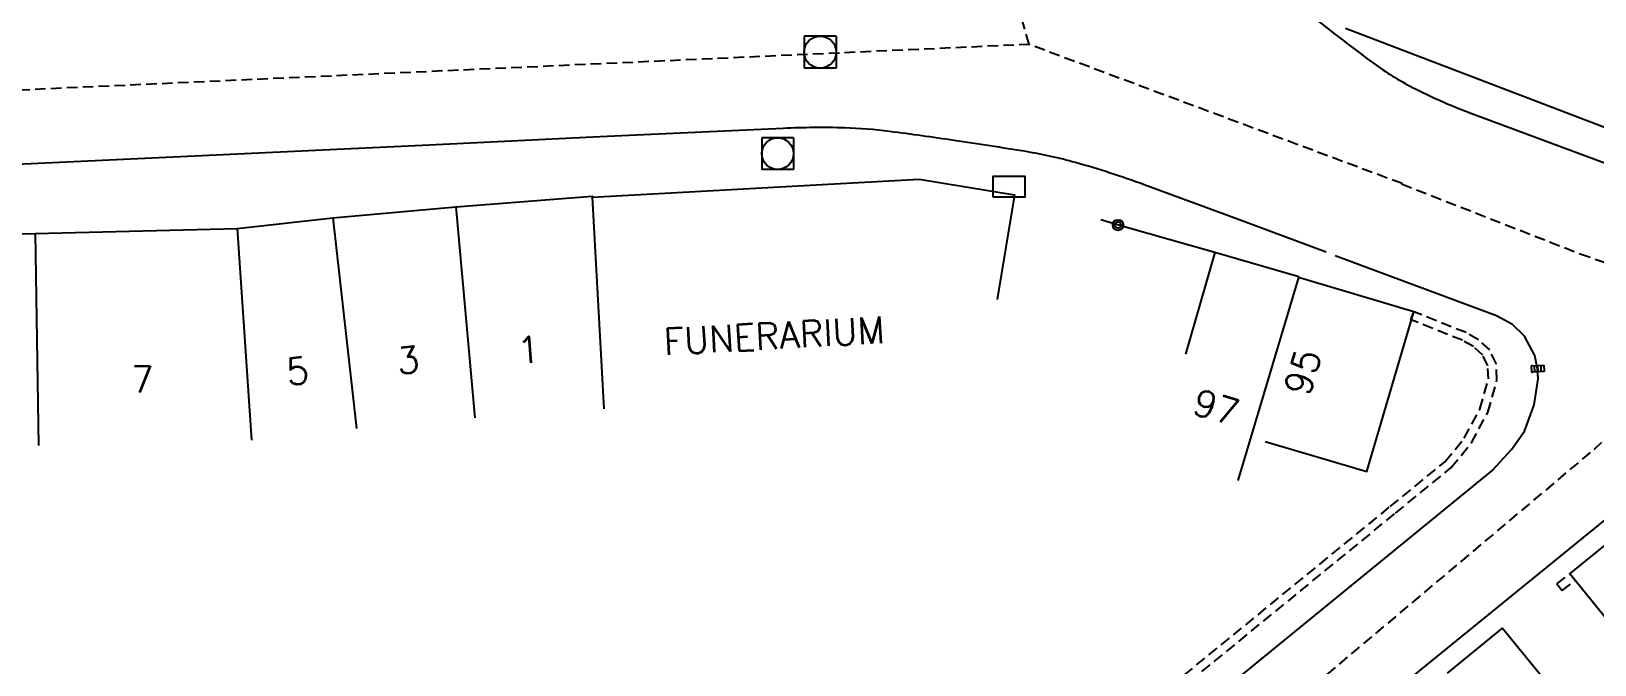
# Model space of a CAD drawing. Header units: millimetres. Extents: x 113000 to 114001, y 121999 to 123000.
# Drawn here: x 113631.4 to 113705.2, y 122097.9 to 122127.8 of the extents above; entities that cross this region are included whole.
import ezdxf
from ezdxf.enums import TextEntityAlignment as Align

# ---------------------------------------------------------------- set-up
doc = ezdxf.new("R2010")
doc.units = ezdxf.units.MM
doc.linetypes.add('DASHED', pattern=[0.75, 0.5, -0.25])
doc.layers.get('0').update_dxf_attribs({"linetype": 'CONTINUOUS'})
for name, color, linetype in [('W0001', 6, 'DASHED'), ('W0008', 7, 'CONTINUOUS'), ('W0100', 7, 'CONTINUOUS'), ('W0112', 1, 'DASHED'), ('W0322', 7, 'CONTINUOUS'), ('W0400', 7, 'CONTINUOUS'), ('W0420', 7, 'CONTINUOUS'), ('W0984', 7, 'CONTINUOUS'), ('W0991', 7, 'CONTINUOUS'), ('W1102', 7, 'CONTINUOUS'), ('W1471', 7, 'CONTINUOUS')]:
    doc.layers.add(name, color=color, linetype=linetype)
doc.styles.get("Standard").update_dxf_attribs({"font": 'romans.shx', "width": 0.85})

# ---------------------------------------------------------------- blocks, each defined once
blk = doc.blocks.new('T420')
for p, q in [((0.75, 0.75), (-0.75, 0.75)), ((-0.75, 0.75), (-0.75, -0.75)), ((0.75, 0.75), (0.75, -0.75)), ((0.75, -0.75), (-0.75, -0.75))]:
    blk.add_line(p, q)
blk.add_ellipse((0, 0), major_axis=(-0.53, 0.53), ratio=1, start_param=3.926991, end_param=10.210176)
blk = doc.blocks.new('T400')
for p, q in [((-0.15, 0.3), (0.15, 0.3)), ((-0.15, -0.25), (-0.15, 0.3)), ((-0.15, 0.15), (0.15, 0.15)), ((-0.15, 0), (0.15, 0)), ((0.15, 0.3), (0.15, -0.25)), ((-0.15, -0.15), (0.15, -0.15)), ((-0.15, -0.25), (-0.15, -0.3)), ((-0.15, -0.3), (0.15, -0.3)), ((0.15, -0.3), (0.15, -0.25))]:
    blk.add_line(p, q)
blk = doc.blocks.new('t322o')
at = {"color": 0, "linetype": 'Continuous'}
for radius in [0.25, 0.15]:
    blk.add_circle((0, 0), radius, dxfattribs=at)
blk = doc.blocks.new('T1471')
at = {"color": 0, "linetype": 'Continuous', "flags": 128}
blk.add_lwpolyline([(-0.75, -0.5), (-0.75, 0.5), (0.75, 0.5), (0.75, -0.5), (-0.75, -0.5)], dxfattribs=at)

msp = doc.modelspace()

# ---------------------------------------------------------------- linework, layer by layer
at = {"layer": 'W0001', "flags": 128}
for points in [[(113678.509, 122127.17), (113674.555, 122141.335), (113666.759, 122165.158), (113660.601, 122181.033), (113655.268, 122192.898), (113648.193, 122206.114), (113639.555, 122219.39), (113632.064, 122229.498), (113623.44, 122239.697), (113614.979, 122248.3), (113606.051, 122256.253), (113599.417, 122261.681), (113592.001, 122267.301), (113580.006, 122275.695), (113570.116, 122282.347), (113561.482, 122287.946), (113552.547, 122292.977), (113545.133, 122296.464), (113537.877, 122299.601), (113512.266, 122309.977), (113505.866, 122313.035), (113501.218, 122316.248), (113495.094, 122321.553), (113488.691, 122328.013), (113483.196, 122334.607), (113478.629, 122337.859), (113472.163, 122339.117), (113464.047, 122339.12), (113456.313, 122334.488), (113454.762, 122331.888), (113452.413, 122326.667), (113451.344, 122318.779), (113449.669, 122302.578), (113446.807, 122277.009), (113443.496, 122248.788), (113440.525, 122225.575), (113437.819, 122206.758), (113430.433, 122166.339), (113425.471, 122139.363), (113422.519, 122125.619), (113420.147, 122118.605), (113422.358, 122102.618), (113424.714, 122083.117), (113427.505, 122059.692), (113430.144, 122037.671), (113431.491, 122028.939), (113433.922, 122019.05), (113436.944, 122010.723), (113440.081, 122003.807), (113442.352, 122000)], [(113696.114, 122120.605), (113678.509, 122127.17), (113624.802, 122124.739), (113590.712, 122123.13), (113580.681, 122122.504), (113574.788, 122121.91), (113567.354, 122120.754), (113558.489, 122118.997), (113548.173, 122116.521), (113538.886, 122114.689), (113530.61, 122113.475), (113520.005, 122112.514), (113507.235, 122111.845), (113474.357, 122110.087), (113432.233, 122107.876), (113421.483, 122108.941)]]:
    msp.add_lwpolyline(points, dxfattribs=at)
at = {"layer": 'W0001'}
for points in [[(113569.647, 122000), (113576.214, 122004.573), (113596.497, 122020.301), (113613.78, 122033.821), (113627, 122043.698), (113643.491, 122057.177), (113671.276, 122079.886), (113690.291, 122095.517), (113705.177, 122108.057), (113712.117, 122114.622), (113717.99, 122122.376), (113728.179, 122141.289), (113742.033, 122166.742), (113750.664, 122182.567)], [(113696.096, 122120.586), (113704.52, 122117.292), (113719.714, 122111.953), (113734.327, 122106.472), (113753.299, 122099.509), (113781.166, 122089.282), (113813.803, 122077.314), (113836.086, 122069.147), (113863.781, 122059.037), (113892.26, 122048.672)]]:
    msp.add_lwpolyline(points, dxfattribs=at)
at = {"layer": 'W0008', "flags": 128}
for points in [[(113646.181, 122217.326, -0.007413), (113649.112, 122212.783, -0.004343), (113650.989, 122209.718, -0.004263), (113652.847, 122206.563, -0.00658), (113654.961, 122202.791, -0.005661), (113657.309, 122198.347, -0.008421), (113658.015, 122196.914, -0.00119), (113662.813, 122186.688, -0.010506), (113663.589, 122184.927, -0.004512), (113665.273, 122180.776), (113668.376, 122172.921), (113672.339, 122162.889), (113678.611, 122146.998, 0.015885), (113679.968, 122143.857, 0.022299), (113681.103, 122141.699, 0.002416), (113683.004, 122138.481, 0.007844), (113683.609, 122137.502, 0.024743), (113685.376, 122135.023, 0.017764), (113688.119, 122131.794, 0.034856), (113689.93, 122130.068, 0.014178), (113694.77, 122126.285, 0.03982), (113696.616, 122125.14, 0.029956), (113699.255, 122123.974)], [(113692.541, 122117.373), (113687.923, 122119.085), (113683.951, 122120.545, 0.019573), (113680.697, 122121.598, 0.028151), (113678.375, 122122.112, 0.003712), (113674.974, 122122.639, 0.004157), (113671.93, 122123.063, 0.025288), (113669.797, 122123.232, 0.018707), (113666.905, 122123.207), (113658.26, 122122.808), (113650.219, 122122.42), (113618.286, 122120.921)]]:
    msp.add_lwpolyline(points, format="xyb", dxfattribs=at)
at = {"layer": 'W0008'}
for points in [[(113699.237, 122123.973), (113708.041, 122120.703), (113709.097, 122120.37), (113709.46, 122120.299), (113709.924, 122120.25), (113710.8, 122120.328), (113711.63, 122120.58), (113712.32, 122120.826), (113713.187, 122121.485), (113713.851, 122122.283), (113724.684, 122142.159), (113736.345, 122163.592), (113742.467, 122174.823), (113747.405, 122183.904)], [(113700.405, 122107.102), (113701.287, 122108.059), (113701.899, 122108.93), (113702.357, 122110.167), (113702.539, 122111.392), (113702.516, 122111.871), (113702.382, 122112.496), (113701.902, 122113.413), (113701.322, 122113.958), (113700.578, 122114.371), (113692.956, 122117.198)], [(113641.16, 122000), (113641.591, 122005.913), (113642.227, 122014.617), (113643.559, 122033.199), (113643.624, 122036.253), (113643.427, 122039.226), (113643.087, 122041.466), (113642.321, 122044.661), (113641.752, 122047.183), (113641.607, 122048.75), (113641.714, 122050.345), (113641.962, 122051.402), (113642.369, 122052.494), (113642.675, 122052.953), (113643.259, 122053.637), (113644.622, 122054.814), (113655.415, 122063.657), (113659.481, 122067.001), (113663.172, 122070.002), (113667.123, 122073.212), (113669.98, 122075.568), (113694.665, 122095.757), (113709.471, 122107.806)], [(113700.405, 122107.102), (113687.283, 122096.397), (113675.136, 122086.307), (113662.243, 122075.748), (113649.774, 122065.525), (113643.849, 122060.762), (113642.101, 122059.332), (113637.816, 122055.772), (113635.603, 122053.872), (113618.496, 122040.393), (113606.186, 122030.817), (113603.973, 122029.088), (113581.112, 122011.198), (113579.812, 122010.149), (113571.959, 122004.43), (113564.786, 122000)]]:
    msp.add_lwpolyline(points, dxfattribs=at)
at = {"layer": 'W0100'}
for points in [[(113693.449, 122127.931), (113710.205, 122121.535), (113713.91, 122128.38)], [(113689.66, 122108.431), (113694.457, 122107.021), (113696.672, 122114.555), (113691.223, 122116.181)], [(113689.793, 122111.39), (113689.793, 122111.39), (113689.793, 122111.39), (113689.793, 122111.39), (113689.793, 122111.39), (113689.793, 122111.39), (113689.793, 122111.39), (113689.793, 122111.39), (113689.793, 122111.39), (113689.793, 122111.39), (113689.793, 122111.39), (113689.793, 122111.39), (113689.793, 122111.39), (113689.793, 122111.39), (113689.793, 122111.39), (113689.793, 122111.39), (113689.793, 122111.39), (113689.793, 122111.39), (113689.793, 122111.39), (113689.793, 122111.39), (113689.793, 122111.39), (113689.793, 122111.39), (113689.793, 122111.39), (113689.793, 122111.39), (113689.793, 122111.39), (113689.793, 122111.39), (113689.793, 122111.39), (113689.793, 122111.39), (113689.793, 122111.39), (113689.793, 122111.39), (113689.793, 122111.39), (113689.793, 122111.39), (113689.793, 122111.39), (113689.793, 122111.39), (113689.793, 122111.39), (113689.793, 122111.39), (113689.793, 122111.39), (113689.793, 122111.39), (113689.793, 122111.39), (113689.793, 122111.39), (113689.793, 122111.39), (113689.793, 122111.39), (113689.793, 122111.39), (113689.793, 122111.39), (113689.793, 122111.39), (113689.793, 122111.39), (113689.793, 122111.39), (113689.793, 122111.39), (113689.793, 122111.39), (113689.793, 122111.39), (113689.793, 122111.39), (113689.793, 122111.39), (113689.793, 122111.39), (113689.793, 122111.39), (113689.793, 122111.39), (113689.793, 122111.39), (113689.793, 122111.39), (113689.793, 122111.39), (113689.793, 122111.39), (113689.793, 122111.39), (113689.793, 122111.39)], [(113707.186, 122098.311), (113704.035, 122102.194), (113710.384, 122107.344), (113710.395, 122107.33)], [(113698.262, 122097.501), (113700.854, 122099.625), (113704.023, 122095.758)]]:
    msp.add_lwpolyline(points, dxfattribs=at)
at = {"layer": 'W0100', "flags": 128}
for points in [[(113606.729, 122112.752), (113605.4, 122117.572), (113605.396, 122117.794), (113616.043, 122117.955), (113625.967, 122118.163), (113631.599, 122118.251), (113641.13, 122118.484), (113645.653, 122118.991), (113651.461, 122119.51), (113657.886, 122120.018), (113657.889, 122119.968), (113673.317, 122120.816), (113677.821, 122120.07), (113677.004, 122115.137)], [(113691.25, 122116.205), (113687.28, 122117.356), (113685.889, 122112.553)]]:
    msp.add_lwpolyline(points, dxfattribs=at)
at = {"layer": 'W0112'}
for points in [[(113683.514, 122095.519), (113695.56, 122105.371), (113698.142, 122107.482), (113699.054, 122108.591), (113699.79, 122109.963), (113700.192, 122111.386), (113700.159, 122112.013), (113699.925, 122112.516), (113699.485, 122112.911), (113698.961, 122113.213), (113696.524, 122114.182), (113696.672, 122114.554), (113696.672, 122114.554), (113696.672, 122114.554), (113696.672, 122114.554), (113696.672, 122114.554), (113696.672, 122114.554), (113696.672, 122114.554), (113696.672, 122114.554), (113696.672, 122114.554), (113696.672, 122114.554), (113696.672, 122114.554), (113696.672, 122114.554), (113696.672, 122114.554), (113696.672, 122114.554), (113696.672, 122114.554), (113696.672, 122114.554), (113696.672, 122114.554), (113696.672, 122114.554), (113696.672, 122114.554), (113696.672, 122114.554), (113696.672, 122114.554), (113696.672, 122114.554), (113696.672, 122114.554), (113696.672, 122114.554), (113696.672, 122114.554), (113696.672, 122114.554), (113696.672, 122114.554), (113696.672, 122114.554), (113696.672, 122114.554), (113696.672, 122114.554), (113696.672, 122114.554), (113696.672, 122114.554), (113696.672, 122114.554), (113696.672, 122114.554), (113696.672, 122114.554), (113696.672, 122114.554), (113696.672, 122114.554), (113696.672, 122114.554), (113696.672, 122114.554), (113696.672, 122114.554), (113696.672, 122114.554), (113696.672, 122114.554), (113696.672, 122114.554), (113696.672, 122114.554), (113696.672, 122114.554), (113696.672, 122114.554), (113696.672, 122114.554), (113696.672, 122114.554), (113696.672, 122114.554), (113696.672, 122114.554), (113696.672, 122114.554), (113696.672, 122114.554), (113696.672, 122114.554), (113696.672, 122114.554), (113696.672, 122114.554), (113696.672, 122114.554), (113696.672, 122114.554), (113696.672, 122114.554), (113696.672, 122114.554), (113696.672, 122114.554), (113696.672, 122114.554), (113696.672, 122114.554), (113696.672, 122114.554), (113696.672, 122114.554), (113696.672, 122114.554), (113696.672, 122114.554), (113696.672, 122114.554), (113696.672, 122114.554), (113696.672, 122114.554), (113696.672, 122114.554), (113696.672, 122114.554), (113696.672, 122114.554), (113696.672, 122114.554), (113696.672, 122114.554), (113696.672, 122114.554), (113696.672, 122114.554), (113696.672, 122114.554), (113696.672, 122114.554), (113696.672, 122114.554), (113696.672, 122114.554), (113696.672, 122114.554), (113696.672, 122114.554), (113696.672, 122114.554), (113696.672, 122114.554), (113696.672, 122114.554), (113696.672, 122114.554), (113696.672, 122114.554), (113696.672, 122114.554), (113696.672, 122114.554), (113696.672, 122114.554), (113696.672, 122114.554), (113696.672, 122114.554), (113696.672, 122114.554), (113696.672, 122114.554), (113696.672, 122114.554), (113696.672, 122114.554), (113696.672, 122114.554), (113696.672, 122114.554), (113696.672, 122114.554), (113696.672, 122114.554), (113696.672, 122114.554), (113696.672, 122114.554), (113696.672, 122114.554), (113696.672, 122114.554), (113696.672, 122114.554), (113696.672, 122114.554), (113696.672, 122114.554), (113696.672, 122114.554)], [(113683.767, 122095.209), (113695.813, 122105.061), (113698.425, 122107.198), (113699.388, 122108.368), (113700.164, 122109.812), (113700.595, 122111.342), (113700.554, 122112.111), (113700.253, 122112.759), (113699.721, 122113.236), (113699.136, 122113.574), (113696.672, 122114.554), (113696.672, 122114.554), (113696.672, 122114.554), (113696.672, 122114.554), (113696.672, 122114.554), (113696.672, 122114.554), (113696.672, 122114.554), (113696.672, 122114.554), (113696.672, 122114.554), (113696.672, 122114.554), (113696.672, 122114.554), (113696.672, 122114.554), (113696.672, 122114.554), (113696.672, 122114.554), (113696.672, 122114.554), (113696.672, 122114.554), (113696.672, 122114.554), (113696.672, 122114.554), (113696.672, 122114.554), (113696.672, 122114.554), (113696.672, 122114.554), (113696.672, 122114.554), (113696.672, 122114.554), (113696.672, 122114.554), (113696.672, 122114.554), (113696.672, 122114.554), (113696.672, 122114.554), (113696.672, 122114.554), (113696.672, 122114.554), (113696.672, 122114.554), (113696.672, 122114.554), (113696.672, 122114.554), (113696.672, 122114.554), (113696.672, 122114.554), (113696.672, 122114.554), (113696.672, 122114.554), (113696.672, 122114.554), (113696.672, 122114.554), (113696.672, 122114.554), (113696.672, 122114.554), (113696.672, 122114.554), (113696.672, 122114.554), (113696.672, 122114.554), (113696.672, 122114.554), (113696.672, 122114.554), (113696.672, 122114.554), (113696.672, 122114.554), (113696.672, 122114.554), (113696.672, 122114.554), (113696.672, 122114.554), (113696.672, 122114.554), (113696.672, 122114.554), (113696.672, 122114.554), (113696.672, 122114.554), (113696.672, 122114.554), (113696.672, 122114.554), (113696.672, 122114.554), (113696.672, 122114.554), (113696.672, 122114.554), (113696.672, 122114.554), (113696.672, 122114.554), (113696.672, 122114.554), (113696.672, 122114.554), (113696.672, 122114.554), (113696.672, 122114.554), (113696.672, 122114.554), (113696.672, 122114.554), (113696.672, 122114.554), (113696.672, 122114.554), (113696.672, 122114.554), (113696.672, 122114.554), (113696.672, 122114.554), (113696.672, 122114.554), (113696.672, 122114.554), (113696.672, 122114.554), (113696.672, 122114.554), (113696.672, 122114.554), (113696.672, 122114.554), (113696.672, 122114.554), (113696.672, 122114.554), (113696.672, 122114.554), (113696.672, 122114.554), (113696.672, 122114.554), (113696.672, 122114.554), (113696.672, 122114.554), (113696.672, 122114.554), (113696.672, 122114.554), (113696.672, 122114.554), (113696.672, 122114.554), (113696.672, 122114.554), (113696.672, 122114.554), (113696.672, 122114.554), (113696.672, 122114.554), (113696.672, 122114.554), (113696.672, 122114.554), (113696.672, 122114.554), (113696.672, 122114.554), (113696.672, 122114.554), (113696.672, 122114.554), (113696.672, 122114.554), (113696.672, 122114.554), (113696.672, 122114.554), (113696.672, 122114.554), (113696.672, 122114.554), (113696.672, 122114.554), (113696.672, 122114.554), (113696.672, 122114.554), (113696.672, 122114.554), (113696.672, 122114.554), (113696.672, 122114.554)], [(113703.422, 122101.715), (113704.03, 122102.199), (113704.03, 122102.199), (113704.03, 122102.199), (113704.03, 122102.199), (113704.03, 122102.199), (113704.03, 122102.199), (113704.03, 122102.199), (113704.03, 122102.199), (113704.03, 122102.199), (113704.03, 122102.199), (113704.03, 122102.199), (113704.03, 122102.199), (113704.03, 122102.199), (113704.03, 122102.199), (113704.03, 122102.199), (113704.03, 122102.199), (113704.03, 122102.199), (113704.03, 122102.199), (113704.03, 122102.199), (113704.03, 122102.199), (113704.03, 122102.199), (113704.03, 122102.199), (113704.03, 122102.199), (113704.03, 122102.199), (113704.03, 122102.199), (113704.03, 122102.199), (113704.03, 122102.199), (113704.03, 122102.199), (113704.03, 122102.199), (113704.03, 122102.199), (113704.03, 122102.199), (113704.03, 122102.199), (113704.03, 122102.199), (113704.03, 122102.199), (113704.03, 122102.199), (113704.03, 122102.199), (113704.03, 122102.199), (113704.03, 122102.199), (113704.03, 122102.199), (113704.03, 122102.199), (113704.03, 122102.199), (113704.03, 122102.199), (113704.03, 122102.199), (113704.03, 122102.199), (113704.03, 122102.199), (113704.03, 122102.199), (113704.03, 122102.199), (113704.03, 122102.199), (113704.03, 122102.199), (113704.03, 122102.199), (113704.03, 122102.199), (113704.03, 122102.199), (113704.03, 122102.199), (113704.03, 122102.199), (113704.03, 122102.199), (113704.03, 122102.199), (113704.03, 122102.199), (113704.03, 122102.199), (113704.03, 122102.199), (113704.03, 122102.199), (113704.03, 122102.199), (113704.03, 122102.199), (113704.03, 122102.199), (113704.03, 122102.199), (113704.03, 122102.199), (113704.03, 122102.199), (113704.03, 122102.199), (113704.03, 122102.199), (113704.03, 122102.199), (113704.03, 122102.199), (113704.03, 122102.199), (113704.03, 122102.199), (113704.03, 122102.199), (113704.03, 122102.199), (113704.03, 122102.199), (113704.03, 122102.199), (113704.03, 122102.199), (113704.03, 122102.199), (113704.03, 122102.199), (113704.03, 122102.199), (113704.03, 122102.199), (113704.03, 122102.199), (113704.03, 122102.199), (113704.03, 122102.199), (113704.03, 122102.199), (113704.03, 122102.199), (113704.03, 122102.199), (113704.03, 122102.199), (113704.03, 122102.199), (113704.03, 122102.199), (113704.03, 122102.199), (113704.03, 122102.199), (113704.03, 122102.199), (113704.03, 122102.199), (113704.03, 122102.199), (113704.03, 122102.199), (113704.03, 122102.199), (113704.03, 122102.199), (113704.03, 122102.199), (113704.03, 122102.199), (113704.03, 122102.199), (113704.03, 122102.199), (113704.03, 122102.199), (113704.03, 122102.199), (113704.03, 122102.199), (113704.03, 122102.199), (113704.03, 122102.199), (113704.03, 122102.199), (113704.03, 122102.199), (113704.03, 122102.199), (113704.03, 122102.199), (113704.03, 122102.199), (113704.03, 122102.199), (113704.03, 122102.199), (113704.03, 122102.199), (113704.03, 122102.199), (113704.03, 122102.199), (113704.03, 122102.199), (113704.03, 122102.199)], [(113703.422, 122101.715), (113703.671, 122101.402), (113704.279, 122101.886), (113704.03, 122102.199), (113704.03, 122102.199), (113704.03, 122102.199), (113704.03, 122102.199), (113704.03, 122102.199), (113704.03, 122102.199), (113704.03, 122102.199), (113704.03, 122102.199), (113704.03, 122102.199), (113704.03, 122102.199), (113704.03, 122102.199), (113704.03, 122102.199), (113704.03, 122102.199), (113704.03, 122102.199), (113704.03, 122102.199), (113704.03, 122102.199), (113704.03, 122102.199), (113704.03, 122102.199), (113704.03, 122102.199), (113704.03, 122102.199), (113704.03, 122102.199), (113704.03, 122102.199), (113704.03, 122102.199), (113704.03, 122102.199), (113704.03, 122102.199), (113704.03, 122102.199), (113704.03, 122102.199), (113704.03, 122102.199), (113704.03, 122102.199), (113704.03, 122102.199), (113704.03, 122102.199), (113704.03, 122102.199), (113704.03, 122102.199), (113704.03, 122102.199), (113704.03, 122102.199), (113704.03, 122102.199), (113704.03, 122102.199), (113704.03, 122102.199), (113704.03, 122102.199), (113704.03, 122102.199), (113704.03, 122102.199), (113704.03, 122102.199), (113704.03, 122102.199), (113704.03, 122102.199), (113704.03, 122102.199), (113704.03, 122102.199), (113704.03, 122102.199), (113704.03, 122102.199), (113704.03, 122102.199), (113704.03, 122102.199), (113704.03, 122102.199), (113704.03, 122102.199), (113704.03, 122102.199), (113704.03, 122102.199), (113704.03, 122102.199), (113704.03, 122102.199), (113704.03, 122102.199), (113704.03, 122102.199), (113704.03, 122102.199), (113704.03, 122102.199), (113704.03, 122102.199), (113704.03, 122102.199), (113704.03, 122102.199), (113704.03, 122102.199), (113704.03, 122102.199), (113704.03, 122102.199), (113704.03, 122102.199), (113704.03, 122102.199), (113704.03, 122102.199), (113704.03, 122102.199), (113704.03, 122102.199), (113704.03, 122102.199), (113704.03, 122102.199), (113704.03, 122102.199), (113704.03, 122102.199), (113704.03, 122102.199), (113704.03, 122102.199), (113704.03, 122102.199), (113704.03, 122102.199), (113704.03, 122102.199), (113704.03, 122102.199), (113704.03, 122102.199), (113704.03, 122102.199), (113704.03, 122102.199), (113704.03, 122102.199), (113704.03, 122102.199), (113704.03, 122102.199), (113704.03, 122102.199), (113704.03, 122102.199), (113704.03, 122102.199), (113704.03, 122102.199), (113704.03, 122102.199), (113704.03, 122102.199), (113704.03, 122102.199), (113704.03, 122102.199), (113704.03, 122102.199), (113704.03, 122102.199), (113704.03, 122102.199), (113704.03, 122102.199), (113704.03, 122102.199), (113704.03, 122102.199), (113704.03, 122102.199), (113704.03, 122102.199), (113704.03, 122102.199), (113704.03, 122102.199), (113704.03, 122102.199), (113704.03, 122102.199), (113704.03, 122102.199), (113704.03, 122102.199), (113704.03, 122102.199), (113704.03, 122102.199), (113704.03, 122102.199), (113704.03, 122102.199), (113704.03, 122102.199), (113704.03, 122102.199), (113704.03, 122102.199), (113704.03, 122102.199)]]:
    msp.add_lwpolyline(points, dxfattribs=at)
at = {"layer": 'W0322', "flags": 128}
msp.add_lwpolyline([(113687.28, 122117.356), (113683.059, 122118.546), (113681.903, 122118.887)], dxfattribs=at)
at = {"layer": 'W1102'}
msp.add_line((113691.223, 122116.181), (113688.363, 122106.599), dxfattribs=at)
at = {"layer": 'W1102', "flags": 128}
for points in [[(113657.889, 122119.968), (113658.438, 122109.983)], [(113645.653, 122118.991), (113646.768, 122109.053)], [(113651.461, 122119.51), (113652.351, 122109.55)], [(113631.599, 122118.251), (113631.755, 122108.252)], [(113641.13, 122118.484), (113641.811, 122108.497)]]:
    msp.add_lwpolyline(points, dxfattribs=at)

# ---------------------------------------------------------------- block references
at = {"layer": 'W0322', "rotation": 163.5579817432413}
msp.add_blockref('t322o', (113682.71, 122118.649), dxfattribs=at)
at = {"layer": 'W0400', "rotation": 272.7590273888892}
msp.add_blockref('T400', (113702.516, 122111.871), dxfattribs=at)
at = {"layer": 'W0420'}
for p in [(113668.652, 122126.805), (113666.648, 122122.02)]:
    msp.add_blockref('T420', p, dxfattribs=at)
at = {"layer": 'W1471'}
msp.add_blockref('T1471', (113677.568, 122120.462), dxfattribs=at)

# ---------------------------------------------------------------- texts
at = {"layer": 'W0984'}
msp.add_text('FUNERARIUM', height=1.25, rotation=3.14565, dxfattribs=at).set_placement((113666.476, 122113.429), align=Align.MIDDLE)
at = {"layer": 'W0991'}
for s, rotation, p in [('3', 5.10626, (113649.201, 122112.28)), ('1', 4.51857, (113654.893, 122112.76)), ('5', 6.40313, (113643.981, 122111.76)), ('95', 73.62985, (113691.427, 122111.712)), ('7', 1.39974, (113636.673, 122111.373)), ('97', 343.82076, (113687.349, 122110.048))]:
    msp.add_text(s, height=1.25, rotation=rotation, dxfattribs=at).set_placement(p, align=Align.MIDDLE)

doc.saveas('drawing.dxf')
